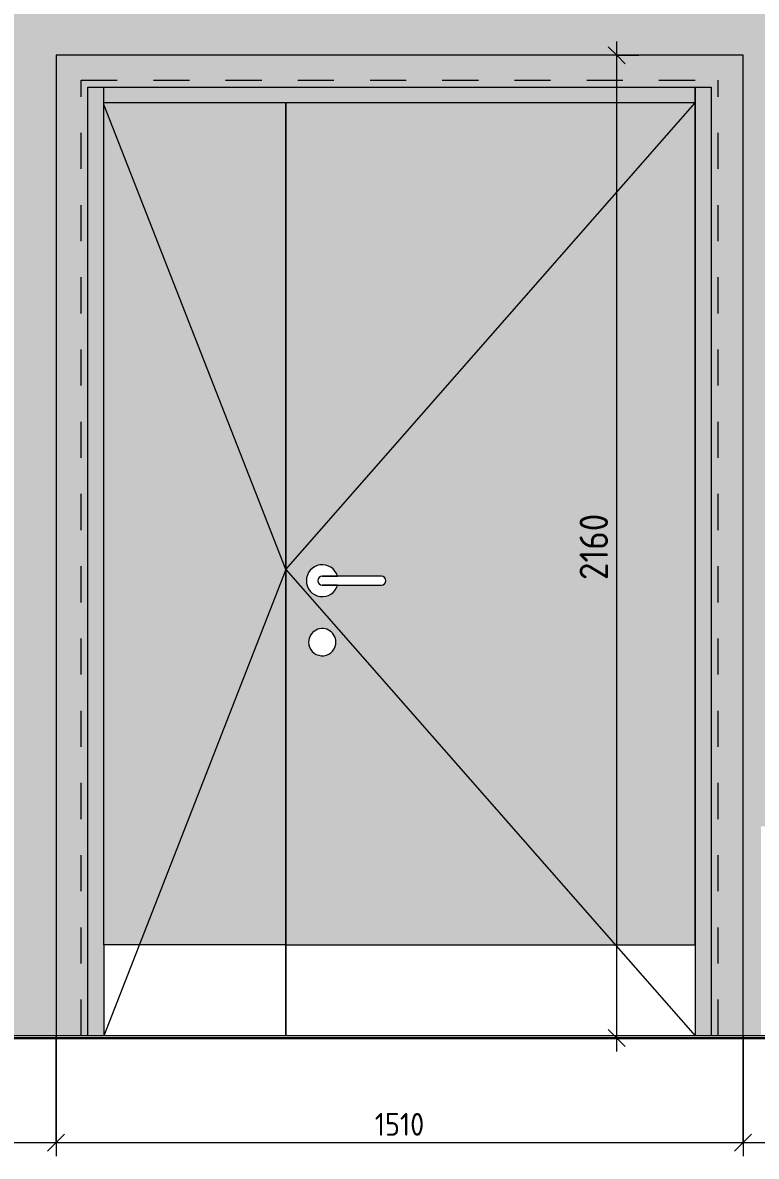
# Model space of a CAD drawing. Header units: millimetres. Extents: x 88814 to 144585, y -2434 to 12280.
# Drawn here: x 118789 to 120401, y 8135 to 10626 of the extents above; entities that cross this region are included whole.
import ezdxf

# ---------------------------------------------------------------- set-up
doc = ezdxf.new("R2010")
doc.units = ezdxf.units.MM
doc.linetypes.add('Штрих', pattern=[158.75, 79.375, -79.375])
for name, color, linetype, lineweight in [('A-ANNO-DIMS', 7, 'Continuous', 9), ('A-ANNO-DIMS-25', 7, 'Continuous', 9), ('A-DETL', 7, 'Continuous', 9), ('A-DOOR', 7, 'Continuous', 9), ('A-DOOR-2', 7, 'Штрих', 9), ('A-DOOR-FRAM-1', 7, 'Continuous', 9), ('A-FLOR', 7, 'Continuous', 9), ('A-WALL-PATT', 7, 'Continuous', 9)]:
    doc.layers.add(name, color=color, linetype=linetype, lineweight=lineweight)
doc.layers.add('A-FLOR-1', color=7, linetype='Continuous', lineweight=9, true_color=0x787878)
doc.layers.add('A-FLOR-FNSH-1', color=7, linetype='Continuous', lineweight=30, true_color=0x3c3c3c)
doc.styles.add('ISOCPEUR_1', font='isocpeur.ttf', dxfattribs={"width": 0.9, "height": 62.5})
doc.styles.add('ISOCPEUR_2', font='isocpeur.ttf', dxfattribs={"width": 0.9, "height": 50})
doc.dimstyles.new('ISO-2_0_0_9К_Средний_округл2', dxfattribs={"dimscale": 304.8, "dimtxt": 49.799059, "dimasz": 0.123031, "dimexe": 0.098425, "dimexo": 0, "dimgap": 0, "dimtad": 1, "dimdec": 0, "dimrnd": 10, "dimzin": 0, "dimdsep": 46, "dimtxsty": 'ISOCPEUR_2', "dimblk1": 'OBLIQUE', "dimblk2": 'OBLIQUE', "dimsah": 1, "dimcen": 0.09, "dimdle": 0.098425, "dimazin": 0, "dimtfac": 1, "dimtdec": 4, "dimtix": 1, "dimtmove": 0, "dimatfit": 3, "dimfxl": 1, "dimtvp": 1, "dimtolj": 1, "dimtzin": 0, "dimarcsym": 2})
doc.dimstyles.new('ISO-2_5_0_9К_БОЛЬШОЙ_1', dxfattribs={"dimscale": 304.8, "dimtxt": 62.248823, "dimasz": 0.123031, "dimexe": 0.098425, "dimexo": 0.246063, "dimgap": 0, "dimtad": 1, "dimdec": 0, "dimrnd": 10, "dimzin": 0, "dimdsep": 46, "dimtxsty": 'ISOCPEUR_1', "dimblk1": 'OBLIQUE', "dimblk2": 'OBLIQUE', "dimsah": 1, "dimcen": 0.09, "dimdle": 0.098425, "dimazin": 0, "dimtfac": 1, "dimtdec": 4, "dimtix": 1, "dimtmove": 0, "dimatfit": 3, "dimfxl": 1, "dimtvp": 1, "dimtolj": 1, "dimtzin": 0, "dimarcsym": 2})

# ---------------------------------------------------------------- blocks, each defined once
blk = doc.blocks.new('110_Дверь_СКБ_2Ст - Д-5_п__в составе перегородки _не входит в спец__-32680317-Развертка 3_25-2')
at = {"layer": 'A-DOOR'}
blk.add_hatch(color=256, dxfattribs=at).paths.add_polyline_path([(-2870, 8600), (-2470, 8600), (-2470, 10450), (-2870, 10450), (-2870, 8880.2)])
h = blk.add_hatch(color=256, dxfattribs=at)
h.paths.add_polyline_path([(-2470, 8600), (-1570, 8600), (-1570, 10450), (-2470, 10450), (-2470, 8880.2)])
h.paths.add_polyline_path([(-2392.1, 9235.1), (-2399.5, 9236.5), (-2406.2, 9239.8), (-2412, 9244.6), (-2416.3, 9250.6), (-2419.1, 9257.6), (-2420, 9265), (-2419, 9272.5), (-2416.3, 9279.5), (-2411.8, 9285.6), (-2405.9, 9290.4), (-2399.1, 9293.6), (-2391.6, 9295), (-2384.1, 9294.4), (-2376.9, 9292), (-2370.6, 9287.9), (-2365.5, 9282.3), (-2362, 9275.6), (-2360.2, 9268.3), (-2360.3, 9260.7), (-2362.3, 9253.5), (-2366, 9247), (-2371.2, 9241.6), (-2377.5, 9237.7), (-2384.7, 9235.5)])
h.paths.add_polyline_path([(-2390.5, 9365), (-2399.5, 9366.3), (-2407.8, 9369.9), (-2414.9, 9375.4), (-2420.4, 9382.7), (-2423.8, 9391), (-2425, 9400), (-2423.8, 9409), (-2420.4, 9417.3), (-2414.9, 9424.6), (-2407.8, 9430.1), (-2399.5, 9433.7), (-2390, 9434.9), (-2381.5, 9434), (-2373.1, 9430.7), (-2365.8, 9425.3), (-2360.1, 9418.3), (-2356.5, 9410), (-2260, 9410), (-2257.4, 9409.7), (-2255, 9408.7), (-2252.9, 9407.1), (-2251.3, 9405), (-2250.3, 9402.6), (-2250, 9400), (-2250.3, 9397.4), (-2251.3, 9395), (-2252.9, 9392.9), (-2255, 9391.3), (-2257.4, 9390.3), (-2260, 9390), (-2356.5, 9390), (-2360.1, 9381.7), (-2365.8, 9374.7), (-2373.1, 9369.3), (-2382.1, 9366), (-2390, 9365.1)])
at = {"layer": 'A-DOOR-FRAM-1'}
for points in [[(-2905, 8400), (-2905, 10485), (-1535, 10485), (-1535, 8400), (-1465, 8400), (-1465, 10555), (-2975, 10555), (-2975, 8400), (-2920, 8400)], [(-2905, 8400), (-2870, 8400), (-2870, 10485), (-2905, 10485), (-2905, 8400.9)], [(-2870, 10450), (-1570, 10450), (-1570, 10485), (-2870, 10485), (-2870, 10464.3)], [(-1535, 8400), (-1535, 10485), (-1570, 10485), (-1570, 8400)]]:
    blk.add_hatch(color=256, dxfattribs=at).paths.add_polyline_path(points)
at = {"layer": 'A-DOOR'}
for p, q in [((-2470, 10450), (-2870, 10450)), ((-2870, 8600), (-2870, 10450)), ((-1570, 10450), (-2470, 10450)), ((-2470, 8600), (-2470, 10450)), ((-2470, 10450), (-2470, 8600)), ((-1570, 10450), (-1570, 8600)), ((-2260, 9410), (-2390, 9410)), ((-2390, 9410), (-2356.5, 9410)), ((-2390, 9390), (-2260, 9390)), ((-2356.5, 9390), (-2390, 9390)), ((-2470, 8600), (-2870, 8600)), ((-2870, 8600), (-2870, 8400)), ((-2470, 8600), (-1570, 8600)), ((-2470, 8600), (-2470, 8400)), ((-2470, 8400), (-2470, 8600)), ((-1570, 8600), (-1570, 8400))]:
    blk.add_line(p, q, dxfattribs=at)
for centre, radius, start, end in [((-2390, 9400), 35, 16.6015, 180), ((-2390, 9400), 35, 180, 343.3985), ((-2390, 9400), 10, 90, 270), ((-2390, 9400), 10, 90, 270), ((-2260, 9400), 10, 270, 90), ((-2390, 9265), 30, 351.8301, 180), ((-2390, 9265), 30, 180, 351.8301)]:
    blk.add_arc(centre, radius, start, end, dxfattribs=at)
at = {"layer": 'A-DOOR-2'}
for p, q in [((-2920, 10500), (-1520, 10500)), ((-2920, 8400), (-2920, 10500)), ((-2920, 10500), (-1520, 10500)), ((-2920, 8400), (-2920, 10500)), ((-1520, 8400), (-1520, 10500)), ((-1520, 8400), (-1520, 10500))]:
    blk.add_line(p, q, dxfattribs=at)
at = {"layer": 'A-DOOR-FRAM-1'}
for p, q in [((-1465, 10555), (-2975, 10555)), ((-2975, 10555), (-2975, 8400)), ((-1465, 8400), (-1465, 10555)), ((-2905, 8400), (-2905, 10485)), ((-2905, 10485), (-1535, 10485)), ((-2870, 10450), (-2870, 10485)), ((-2870, 8600), (-2870, 10485)), ((-1570, 10485), (-1570, 10450)), ((-1570, 8600), (-1570, 10485)), ((-1535, 10485), (-1535, 8400)), ((-1570, 10450), (-2870, 10450))]:
    blk.add_line(p, q, dxfattribs=at)
blk = doc.blocks.new('DIMBLOCK28-Развертка 3_25-2')
at = {"layer": 'A-ANNO-DIMS-25'}
for p, q in [((116677.3, 8400), (116677.3, 8135)), ((116677.3, 8165), (116677.3, 8400)), ((118862.3, 8400), (118862.3, 8135)), ((118862.3, 8165), (118862.3, 8400)), ((116647.3, 8165), (118862.3, 8165))]:
    blk.add_line(p, q, dxfattribs=at)
at = {"layer": 'A-ANNO-DIMS-25', "lineweight": 20}
for p, q in [((116677.3, 8165), (116696, 8183.7)), ((118862.3, 8165), (118881, 8183.7)), ((116677.3, 8165), (116658.5, 8146.2)), ((118862.3, 8165), (118843.5, 8146.2))]:
    blk.add_line(p, q, dxfattribs=at)
at = {"layer": 'A-ANNO-DIMS-25', "color": 0, "insert": (117710.9, 8230.3), "char_height": 50, "width": 141.353, "attachment_point": 1, "line_spacing_factor": 1.149209, "style": 'ISOCPEUR_2'}
blk.add_mtext('2190', dxfattribs=at)
blk = doc.blocks.new('_Oblique')
at = {"color": 0, "linetype": 'ByBlock', "lineweight": -2}
blk.add_line((-0.5, -0.5), (0.5, 0.5), dxfattribs=at)
blk = doc.blocks.new('DIMBLOCK29-Развертка 3_25-2')
at = {"layer": 'A-ANNO-DIMS-25'}
for p, q in [((118862.3, 8400), (118862.3, 8135)), ((118862.3, 8165), (118862.3, 8400)), ((120372.3, 8400), (120372.3, 8135)), ((120372.3, 8165), (120372.3, 8400)), ((118862.3, 8165), (120372.3, 8165))]:
    blk.add_line(p, q, dxfattribs=at)
at = {"layer": 'A-ANNO-DIMS-25', "lineweight": 20}
for p, q in [((118862.3, 8165), (118881, 8183.7)), ((120372.3, 8165), (120391, 8183.7)), ((118862.3, 8165), (118843.5, 8146.2)), ((120372.3, 8165), (120353.5, 8146.2))]:
    blk.add_line(p, q, dxfattribs=at)
at = {"layer": 'A-ANNO-DIMS-25', "color": 0, "insert": (119562.7, 8230.3), "char_height": 50, "width": 131.01, "attachment_point": 1, "line_spacing_factor": 1.149209, "style": 'ISOCPEUR_2'}
blk.add_mtext('1510', dxfattribs=at)
blk = doc.blocks.new('DIMBLOCK30-Развертка 3_25-2')
at = {"layer": 'A-ANNO-DIMS-25'}
for p, q in [((120372.3, 8400), (120372.3, 8135)), ((120372.3, 8165), (120372.3, 8400)), ((121667.3, 8400), (121667.3, 8135)), ((121667.3, 8165), (121667.3, 8400)), ((120372.3, 8165), (121667.3, 8165))]:
    blk.add_line(p, q, dxfattribs=at)
at = {"layer": 'A-ANNO-DIMS-25', "lineweight": 20}
for p, q in [((120372.3, 8165), (120391, 8183.7)), ((121667.3, 8165), (121686, 8183.7)), ((120372.3, 8165), (120353.5, 8146.2)), ((121667.3, 8165), (121648.5, 8146.2))]:
    blk.add_line(p, q, dxfattribs=at)
at = {"layer": 'A-ANNO-DIMS-25', "color": 0, "insert": (120960.9, 8230.3), "char_height": 50, "width": 141.353, "attachment_point": 1, "line_spacing_factor": 1.149209, "style": 'ISOCPEUR_2'}
blk.add_mtext('1300', dxfattribs=at)
blk = doc.blocks.new('DIMBLOCK31-Развертка 3_25-2')
at = {"layer": 'A-ANNO-DIMS-25', "lineweight": 20}
for p, q in [((120094.5, 10555), (120075.8, 10573.7)), ((120094.5, 10555), (120113.3, 10536.2)), ((120094.5, 8395), (120075.8, 8413.8)), ((120094.5, 8395), (120113.3, 8376.2))]:
    blk.add_line(p, q, dxfattribs=at)
at = {"layer": 'A-ANNO-DIMS-25'}
for p, q in [((120094.5, 8365), (120094.5, 10585)), ((120143, 10555), (120064.5, 10555)), ((120094.5, 10555), (120143, 10555)), ((120143, 8395), (120064.5, 8395)), ((120094.5, 8395), (120143, 8395))]:
    blk.add_line(p, q, dxfattribs=at)
at = {"layer": 'A-ANNO-DIMS-25', "color": 0, "insert": (120012.9, 9401.4), "char_height": 62.5, "width": 176.691, "attachment_point": 1, "rotation": 90, "line_spacing_factor": 1.149209, "style": 'ISOCPEUR_1'}
blk.add_mtext('2160', dxfattribs=at)

msp = doc.modelspace()

# ---------------------------------------------------------------- hatches: boundary and pattern name
at = {"layer": 'A-FLOR-1'}
h = msp.add_hatch(dxfattribs=at)
h.set_pattern_fill('FP_13', color=256, style=0, pattern_type=2)
h.set_pattern_definition([(45, (121837.288, 0), (-18.85854, 18.85854), [26.67, -4.445, 0.889, -4.445]), (45, (121837.288, 18.847), (-18.85854, 18.85854), []), (50, (121837.288, 0), (31.88227, -2.78904), [3.334, -36.671]), (355, (121837.288, 0), (-6.16744, 33.43476), [2.667, -29.337]), (100.451, (121839.945, -0.232), (25.71478, 30.64491), [2.833, -31.166]), (46.184, (121837.288, 8.89), (47.43861, -7.35742), [5.001, -55.007]), (96.636, (121841.24, 8.277), (41.54552, 43.30015), [4.25, -46.749]), (351.184, (121837.29, 8.89), (41.54594, 43.29915), [4, -44.005]), (21, (121841.733, 6.667), (26.53271, -17.896184), [3.334, -36.671]), (326, (121841.733, 6.667), (10.81533, 32.23273), [2.667, -29.337]), (71.451, (121843.944, 5.176), (37.3476, 14.33587), [2.833, -31.166]), (37.5, (121837.288, 0), (0.540908, 14.797043), [0.8382, -28.143, 0.8382, -28.943, -29.448]), (37.5, (121837.288, 0), (0.540908, 14.797043), [-58.763, 0.8382, -28.61]), (7.5, (121837.288, 0), (11.693745, 17.531323), [0.8382, -16.142, 0.8382, -27.476, -11.224]), (7.5, (121837.288, 0), (11.693745, 17.531323), [-45.295, 0.8382, -10.385]), (327.5, (121827.376, 0), (23.728552, -1.002312), [0.8382, -10.274, 0.8382, -33.833, -46.006]), (327.5, (121827.376, 0), (23.728552, -1.002312), [-45.783, 0.8382, -45.168]), (317.5, (121822.93, 0), (25.92281, 4.44989), [0.8382, -13.608, 0.8382, -22.187, -32.671]), (317.5, (121822.93, 0), (25.92281, 4.44989), [-37.471, 0.8382, -31.833])])
h.paths.add_polyline_path([(116678.3, 8394.5), (121687.3, 8394.5), (121687.3, 8395), (116656.8, 8395), (116656.8, 8394.5), (116677.3, 8394.5)])
at = {"layer": 'A-WALL-PATT'}
h = msp.add_hatch(color=256, dxfattribs=at)
h.paths.add_polyline_path([(116704, 8400), (116704, 8800), (117604, 8800), (117604, 8400), (117686.5, 8400), (117686.5, 8800), (118586.5, 8800), (118586.5, 8400), (118862.3, 8400), (118862.3, 10555), (120372.3, 10555), (120372.3, 8400), (120411.8, 8400), (120411.8, 8860), (121306.8, 8860), (121306.9, 8920), (121666.3, 8920), (121666.3, 12100), (116678.3, 12100), (116678.3, 10050), (116697.3, 10050), (116697.3, 9950), (116678.3, 9950), (116678.3, 8440), (116693.3, 8440), (116693.3, 8400)])
h.paths.add_polyline_path([(121666.3, 8400), (121666.3, 8897.9), (121646.8, 8897.9), (121646.8, 8400)])
h.paths.add_polyline_path([(121281.8, 8400), (121281.8, 8820), (120451.8, 8820), (120451.8, 8400), (121216.1, 8400)])
h.paths.add_polyline_path([(121405.3, 8530), (121451.3, 8530), (121451.3, 8547.5), (121405.3, 8547.5), (121405.3, 8546.3)])
h.paths.add_polyline_path([(121387.3, 8530), (121387.3, 8830), (121405.3, 8830), (121405.3, 8812.5), (121451.3, 8812.5), (121451.3, 8830), (121469.3, 8830), (121469.3, 8812.5), (121533.3, 8812.5), (121533.3, 8830), (121551.3, 8830), (121551.3, 8530), (121596.8, 8530), (121596.8, 8850), (121322.9, 8850), (121322.9, 8530), (121373.3, 8530)])
h.paths.add_polyline_path([(121469.3, 8530), (121533.3, 8530), (121533.3, 8547.5), (121469.3, 8547.5), (121469.3, 8546.3)])
h.paths.add_polyline_path([(121501.3, 8562.5), (121503.2, 8562.5), (121533.3, 8562.5), (121533.3, 8797.5), (121469.3, 8797.5), (121469.3, 8562.5), (121499.8, 8562.5)])
h.paths.add_polyline_path([(121405.3, 8562.5), (121451.3, 8562.5), (121451.3, 8797.5), (121405.3, 8797.5), (121405.3, 8576.6)])

# ---------------------------------------------------------------- linework, layer by layer
at = {"layer": 'A-DETL'}
for q in [(118967.3, 10446.5), (120267.3, 10450), (118967.3, 8400), (120267.3, 8400)]:
    msp.add_line((119367.3, 9425), q, dxfattribs=at)
at = {"layer": 'A-FLOR'}
msp.add_line((121687.8, 8400), (116677.3, 8400), dxfattribs=at)
at = {"layer": 'A-FLOR-FNSH-1'}
msp.add_line((121687.3, 8395), (116656.8, 8395), dxfattribs=at)

# ---------------------------------------------------------------- block references
at = {"layer": 'A-DOOR'}
msp.add_blockref('110_Дверь_СКБ_2Ст - Д-5_п__в составе перегородки _не входит в спец__-32680317-Развертка 3_25-2', (121837.3, 0), dxfattribs=at)

# ---------------------------------------------------------------- dimensions: what is measured, and where the dimension line sits
at = {"layer": 'A-ANNO-DIMS'}
dim = msp.add_linear_dim(base=(120094.5, 10555), p1=(120068, 8395), p2=(120068, 10555), angle=90, dimstyle='ISO-2_5_0_9К_БОЛЬШОЙ_1', override={"dimpost": '<>', "dimfxl": 2160}, dxfattribs=at)
dim.commit()
dim.dimension.update_dxf_attribs({"geometry": 'DIMBLOCK31-Развертка 3_25-2', "text_midpoint": (120063.3, 9475)})
for base, p1, p2, override, picture, middle in [((118862.3, 8165), (116677.3, 8400), (118862.3, 8400), {"dimpost": '<>', "dimfxl": 2185.000005}, 'DIMBLOCK28-Развертка 3_25-2', (117769.8, 8190)), ((120372.3, 8165), (118862.3, 8400), (120372.3, 8400), {"dimpost": '<>', "dimfxl": 1510}, 'DIMBLOCK29-Развертка 3_25-2', (119617.3, 8190)), ((121667.3, 8165), (120372.3, 8400), (121667.3, 8400), {"dimpost": '<>', "dimfxl": 1295}, 'DIMBLOCK30-Развертка 3_25-2', (121019.8, 8190))]:
    dim = msp.add_linear_dim(base=base, p1=p1, p2=p2, dimstyle='ISO-2_0_0_9К_Средний_округл2', override=override, dxfattribs=at)
    dim.commit()
    dim.dimension.update_dxf_attribs({"geometry": picture, "text_midpoint": middle})

doc.saveas('drawing.dxf')
